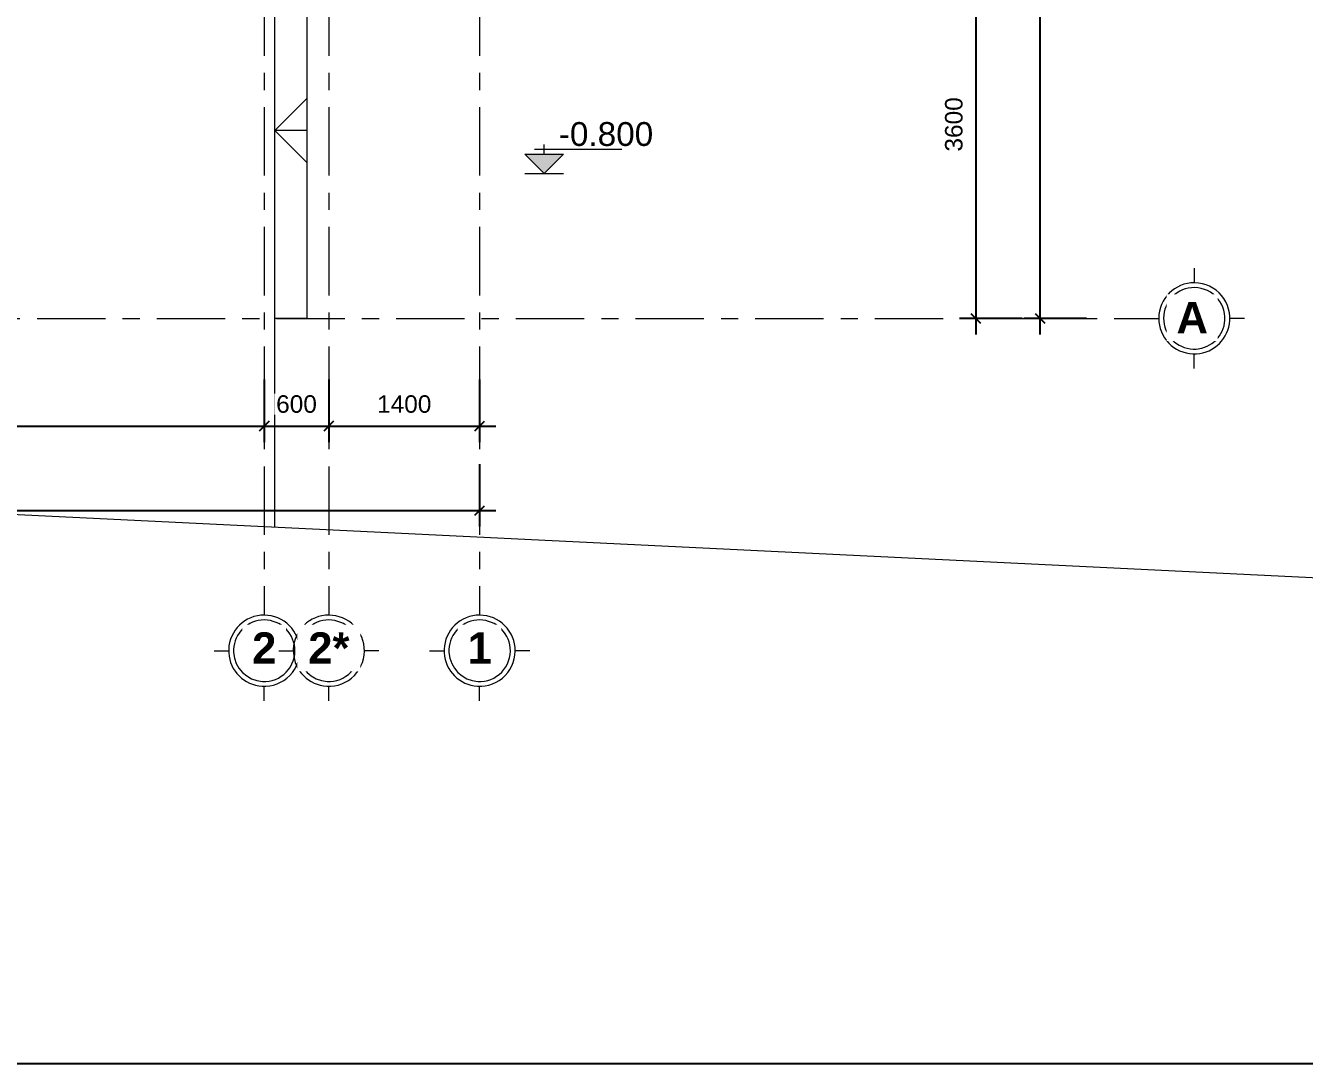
# Model space of a CAD drawing. Header units: millimetres. Extents: x 2164007 to 2324354, y -2513385 to -2308978.
# Drawn here: x 2225246 to 2237119, y -2402137 to -2392506 of the extents above; entities that cross this region are included whole.
import ezdxf

# ---------------------------------------------------------------- set-up
doc = ezdxf.new("R2010")
doc.units = ezdxf.units.MM
doc.linetypes.add('Grid Line', pattern=[22.225, 12.7, -3.175, 3.175, -3.175])
doc.linetypes.add('Overhead 1_16_', pattern=[2.579687, 1.5875, -0.992187])
doc.layers.add('5', color=5, linetype='Continuous')
for name, color, linetype, lineweight in [('A-ANNO-DIMS', 211, 'Continuous', 9), ('A-DETL-MEDM', 33, 'Continuous', 20), ('A-DETL-THIN', 151, 'Continuous', 9), ('A-FLOR', 8, 'Continuous', 13), ('G-ANNO-DIMS', 111, 'Continuous', 9), ('G-ANNO-TEXT', 231, 'Continuous', 9), ('S-GRID', 8, 'Continuous', 9), ('S-GRID-IDEN', 8, 'Continuous', 9), ('S-STRS', 8, 'Continuous', 9)]:
    doc.layers.add(name, color=color, linetype=linetype, lineweight=lineweight)
doc.styles.add('Arial_1', font='arial.ttf', dxfattribs={"height": 162.282934})
doc.styles.add('Arial_3', font='arial.ttf', dxfattribs={"height": 177.035928})
doc.styles.add('Arial_B', font='arialbd.ttf', dxfattribs={"height": 190.266788})
doc.dimstyles.new('Dim_dai_ca_vu', dxfattribs={"dimscale": 304.8, "dimtxt": 165, "dimasz": 0.292969, "dimexe": 0.492126, "dimexo": 0.0625, "dimgap": 0.393701, "dimtad": 1, "dimdec": 0, "dimzin": 0, "dimdsep": 46, "dimtxsty": 'Arial_1', "dimblk1": 'OBLIQUE', "dimblk2": 'OBLIQUE', "dimsah": 1, "dimcen": 0.09, "dimdle": 0.492126, "dimadec": 0, "dimazin": 0, "dimtfac": 1, "dimtdec": 4, "dimtix": 1, "dimtmove": 0, "dimatfit": 3, "dimfxl": 0.984252, "dimfxlon": 1, "dimtvp": 1, "dimtfill": 1, "dimtolj": 1, "dimtzin": 0, "dimarcsym": 2})

# ---------------------------------------------------------------- blocks, each defined once
blk = doc.blocks.new('Grid - Structural Grid-308830-TÂ_NG 1')
at = {"layer": 'S-GRID-IDEN'}
for p, q in [((0, 5.16875), (0, 3.66875)), ((-5.16875, 0), (-3.66875, 0)), ((5.16875, 0), (3.66875, 0)), ((0, -5.16875), (0, -3.66875))]:
    blk.add_line(p, q, dxfattribs=at)
at = {"layer": 'S-GRID-IDEN', "lineweight": 13}
for start, end in [(86.5905687, 185.4173466), (3.4094313, 86.5905687), (275.4173466, 3.4094313), (185.4173466, 275.4173466)]:
    blk.add_arc((0, 0), 3.66875, start, end, dxfattribs=at)
at = {"layer": 'S-GRID-IDEN'}
for start, end in [(86.5905687, 185.4173466), (3.4094313, 86.5905687), (275.4173466, 3.4094313), (185.4173466, 275.4173466)]:
    blk.add_arc((0, 0), 3.16875, start, end, dxfattribs=at)
blk = doc.blocks.new('Spot Elevations - M_Spot Elevation - Exterior Filled 2-332856-TÂ_NG 1')
at = {"layer": 'G-ANNO-DIMS'}
blk.add_hatch(color=256, dxfattribs=at).paths.add_polyline_path([(2, 2), (0, 0), (-2, 2)], flags=0)
for p, q in [((0, 2), (0, 3)), ((0, 0), (-2, 2)), ((-2, 2), (2, 2)), ((-1, 2.5), (8, 2.5)), ((2, 2), (0, 0)), ((-2, 0), (2, 0))]:
    blk.add_line(p, q, dxfattribs=at)
blk = doc.blocks.new('_Oblique')
at = {"color": 0, "linetype": 'ByBlock', "lineweight": -2}
blk.add_line((-0.5, -0.5), (0.5, 0.5), dxfattribs=at)
blk = doc.blocks.new('*D381')
at = {"layer": 'A-ANNO-DIMS', "color": 0, "lineweight": -2}
for p, q in [((2234067, -2391473), (2234067, -2395373)), ((2234498, -2391623), (2233917, -2391623)), ((2234498, -2395223), (2233917, -2395223))]:
    blk.add_line(p, q, dxfattribs=at)
at = {"layer": 'Defpoints', "color": 0}
for p in [(2234517, -2391623), (2234067, -2395223), (2234517, -2395223)]:
    blk.add_point(p, dxfattribs=at)
at = {"layer": 'A-ANNO-DIMS', "color": 0, "lineweight": -2, "xscale": 89.296875, "yscale": 89.296875, "zscale": 89.296875}
for p, rotation in [((2234067, -2391623), 90), ((2234067, -2395223), 270)]:
    blk.add_blockref('_Oblique', p, dxfattribs=dict(at, rotation=rotation))
at = {"layer": 'A-ANNO-DIMS', "color": 0, "insert": (2233864, -2393423), "char_height": 162.3, "attachment_point": 5, "rotation": 90, "style": 'Arial_1', "bg_fill": 3, "box_fill_scale": 1.1, "bg_fill_color": 256, "bg_fill_true_color": 13158600, "bg_fill_transparency": 3050200}
blk.add_mtext('\\A1;3600', dxfattribs=at)
blk = doc.blocks.new('*D382')
at = {"layer": 'A-ANNO-DIMS', "color": 0, "lineweight": -2}
for p, q in [((2234663, -2378973), (2234663, -2395373)), ((2235094, -2379123), (2234513, -2379123)), ((2235094, -2395223), (2234513, -2395223))]:
    blk.add_line(p, q, dxfattribs=at)
at = {"layer": 'Defpoints', "color": 0}
for p in [(2235113, -2379123), (2234663, -2395223), (2235113, -2395223)]:
    blk.add_point(p, dxfattribs=at)
at = {"layer": 'A-ANNO-DIMS', "color": 0, "lineweight": -2, "xscale": 89.296875, "yscale": 89.296875, "zscale": 89.296875}
for p, rotation in [((2234663, -2379123), 90), ((2234663, -2395223), 270)]:
    blk.add_blockref('_Oblique', p, dxfattribs=dict(at, rotation=rotation))
at = {"layer": 'A-ANNO-DIMS', "color": 0, "insert": (2234460, -2387173), "char_height": 162.3, "attachment_point": 5, "rotation": 90, "style": 'Arial_1', "bg_fill": 3, "box_fill_scale": 1.1, "bg_fill_color": 256, "bg_fill_true_color": 13158600, "bg_fill_transparency": 3050200}
blk.add_mtext('\\A1;16100', dxfattribs=at)
blk = doc.blocks.new('*D386')
at = {"layer": 'A-ANNO-DIMS', "color": 0, "lineweight": -2}
for p, q in [((2221761, -2395791), (2221761, -2396372)), ((2227461, -2395791), (2227461, -2396372)), ((2221611, -2396222), (2227611, -2396222))]:
    blk.add_line(p, q, dxfattribs=at)
at = {"layer": 'Defpoints', "color": 0}
for p in [(2221761, -2395772), (2227461, -2395772), (2227461, -2396222)]:
    blk.add_point(p, dxfattribs=at)
at = {"layer": 'A-ANNO-DIMS', "color": 0, "lineweight": -2, "xscale": 89.296875, "yscale": 89.296875, "zscale": 89.296875, "rotation": 180}
blk.add_blockref('_Oblique', (2221761, -2396222), dxfattribs=at)
at = {"layer": 'A-ANNO-DIMS', "color": 0, "lineweight": -2, "xscale": 89.296875, "yscale": 89.296875, "zscale": 89.296875}
blk.add_blockref('_Oblique', (2227461, -2396222), dxfattribs=at)
at = {"layer": 'A-ANNO-DIMS', "color": 0, "insert": (2224611, -2396019), "char_height": 162.3, "attachment_point": 5, "style": 'Arial_1', "bg_fill": 3, "box_fill_scale": 1.1, "bg_fill_color": 256, "bg_fill_true_color": 13158600, "bg_fill_transparency": 3050200}
blk.add_mtext('\\A1;5700', dxfattribs=at)
blk = doc.blocks.new('*D387')
at = {"layer": 'A-ANNO-DIMS', "color": 0, "lineweight": -2}
for p, q in [((2227461, -2395791), (2227461, -2396372)), ((2228061, -2395791), (2228061, -2396372)), ((2227311, -2396222), (2228211, -2396222))]:
    blk.add_line(p, q, dxfattribs=at)
at = {"layer": 'Defpoints', "color": 0}
for p in [(2227461, -2395772), (2228061, -2395772), (2228061, -2396222)]:
    blk.add_point(p, dxfattribs=at)
at = {"layer": 'A-ANNO-DIMS', "color": 0, "lineweight": -2, "xscale": 89.296875, "yscale": 89.296875, "zscale": 89.296875, "rotation": 180}
blk.add_blockref('_Oblique', (2227461, -2396222), dxfattribs=at)
at = {"layer": 'A-ANNO-DIMS', "color": 0, "lineweight": -2, "xscale": 89.296875, "yscale": 89.296875, "zscale": 89.296875}
blk.add_blockref('_Oblique', (2228061, -2396222), dxfattribs=at)
at = {"layer": 'A-ANNO-DIMS', "color": 0, "insert": (2227761, -2396019), "char_height": 162.3, "attachment_point": 5, "style": 'Arial_1', "bg_fill": 3, "box_fill_scale": 1.1, "bg_fill_color": 256, "bg_fill_true_color": 13158600, "bg_fill_transparency": 6631706}
blk.add_mtext('\\A1;600', dxfattribs=at)
blk = doc.blocks.new('*D388')
at = {"layer": 'A-ANNO-DIMS', "color": 0, "lineweight": -2}
for p, q in [((2228061, -2395791), (2228061, -2396372)), ((2229461, -2395791), (2229461, -2396372)), ((2227911, -2396222), (2229611, -2396222))]:
    blk.add_line(p, q, dxfattribs=at)
at = {"layer": 'Defpoints', "color": 0}
for p in [(2228061, -2395772), (2229461, -2395772), (2229461, -2396222)]:
    blk.add_point(p, dxfattribs=at)
at = {"layer": 'A-ANNO-DIMS', "color": 0, "lineweight": -2, "xscale": 89.296875, "yscale": 89.296875, "zscale": 89.296875, "rotation": 180}
blk.add_blockref('_Oblique', (2228061, -2396222), dxfattribs=at)
at = {"layer": 'A-ANNO-DIMS', "color": 0, "lineweight": -2, "xscale": 89.296875, "yscale": 89.296875, "zscale": 89.296875}
blk.add_blockref('_Oblique', (2229461, -2396222), dxfattribs=at)
at = {"layer": 'A-ANNO-DIMS', "color": 0, "insert": (2228761, -2396019), "char_height": 162.3, "attachment_point": 5, "style": 'Arial_1', "bg_fill": 3, "box_fill_scale": 1.1, "bg_fill_color": 256, "bg_fill_true_color": 13158600, "bg_fill_transparency": 0}
blk.add_mtext('\\A1;1400', dxfattribs=at)
blk = doc.blocks.new('*D389')
at = {"layer": 'A-ANNO-DIMS', "color": 0, "lineweight": -2}
for p, q in [((2208161, -2396575), (2208161, -2397156)), ((2229461, -2396575), (2229461, -2397156)), ((2208011, -2397006), (2229611, -2397006))]:
    blk.add_line(p, q, dxfattribs=at)
at = {"layer": 'Defpoints', "color": 0}
for p in [(2208161, -2396556), (2229461, -2396556), (2229461, -2397006)]:
    blk.add_point(p, dxfattribs=at)
at = {"layer": 'A-ANNO-DIMS', "color": 0, "lineweight": -2, "xscale": 89.296875, "yscale": 89.296875, "zscale": 89.296875, "rotation": 180}
blk.add_blockref('_Oblique', (2208161, -2397006), dxfattribs=at)
at = {"layer": 'A-ANNO-DIMS', "color": 0, "lineweight": -2, "xscale": 89.296875, "yscale": 89.296875, "zscale": 89.296875}
blk.add_blockref('_Oblique', (2229461, -2397006), dxfattribs=at)
at = {"layer": 'A-ANNO-DIMS', "color": 0, "insert": (2218811, -2396803), "char_height": 162.3, "attachment_point": 5, "style": 'Arial_1', "bg_fill": 3, "box_fill_scale": 1.1, "bg_fill_color": 256, "bg_fill_true_color": 13158600, "bg_fill_transparency": 12317612}
blk.add_mtext('\\A1;21300', dxfattribs=at)

msp = doc.modelspace()

# ---------------------------------------------------------------- linework, layer by layer
at = {"layer": 'A-DETL-MEDM'}
for q in [(2227861.2, -2393180.2), (2227861.2, -2393780.2)]:
    msp.add_line((2227561.2, -2393480.2), q, dxfattribs=at)
at = {"layer": 'A-DETL-THIN'}
msp.add_line((2227861.2, -2393480.2), (2227561.2, -2393480.2), dxfattribs=at)
at = {"layer": 'A-FLOR'}
for p, q in [((2227561.2, -2397158.4), (2227561.2, -2391737.7)), ((2205563.3, -2396084.2), (2242960.6, -2397910.4))]:
    msp.add_line(p, q, dxfattribs=at)
at = {"layer": 'S-GRID', "linetype": 'Grid Line', "ltscale": 50}
for p, q in [((2227461.2, -2376594.2), (2227461.2, -2397842.2)), ((2228061.2, -2376594.2), (2228061.2, -2397842.2)), ((2229461.2, -2376594.2), (2229461.2, -2397842.2)), ((2206461.2, -2395222.7), (2235631, -2395222.7))]:
    msp.add_line(p, q, dxfattribs=at)
at = {"layer": 'S-STRS'}
for p, q in [((2227561.2, -2395222.7), (2227561.2, -2391737.7)), ((2227861.2, -2395222.7), (2227861.2, -2391737.7)), ((2227861.2, -2395222.7), (2227561.2, -2395222.7))]:
    msp.add_line(p, q, dxfattribs=at)
at = {"layer": 'S-STRS', "linetype": 'Overhead 1_16_'}
msp.add_line((2227861.2, -2395222.7), (2227861.2, -2391737.7), dxfattribs=at)

# ---------------------------------------------------------------- block references
at = {"layer": 'G-ANNO-DIMS', "xscale": 90, "yscale": 90, "zscale": 89.99999999999996}
msp.add_blockref('Spot Elevations - M_Spot Elevation - Exterior Filled 2-332856-TÂ_NG 1', (2230060.1, -2393878.9), dxfattribs=at)
at = {"layer": 'S-GRID-IDEN', "xscale": 90, "yscale": 90, "zscale": 89.99999999999996}
for p, rotation in [((2236096.2, -2395222.7), 270), ((2227461.2, -2398307.4), 180), ((2229461.2, -2398307.4), 180)]:
    msp.add_blockref('Grid - Structural Grid-308830-TÂ_NG 1', p, dxfattribs=dict(at, rotation=rotation))

# ---------------------------------------------------------------- texts
at = {"layer": 'G-ANNO-DIMS', "insert": (2230196.3, -2393401.5), "char_height": 221.29, "width": 1044.9, "attachment_point": 1, "line_spacing_factor": 0.938532, "style": 'Arial_3'}
msp.add_mtext('-0.800', dxfattribs=at)
at = {"layer": 'G-ANNO-TEXT', "color": 7, "insert": (2213060.3, -2399536), "char_height": 562.089, "width": 13345.668, "attachment_point": 1, "line_spacing_factor": 0.938532, "style": 'Arial_1', "bg_fill": 3, "box_fill_scale": 1.25, "bg_fill_color": 0, "bg_fill_transparency": 0}
msp.add_mtext('MẶT BẰNG BỐ TRÍ NT TẦNG 1', dxfattribs=at)

# ---------------------------------------------------------------- next in the draw order: texts
at = {"layer": 'S-GRID-IDEN', "char_height": 289.967, "attachment_point": 2, "line_spacing_factor": 0.938532, "style": 'Arial_B', "bg_fill": 3, "box_fill_scale": 1.25, "bg_fill_color": 0, "bg_fill_transparency": 0}
for s, insert, width in [('\\fArial|b1|i0|c163|p34|;A', (2236077.1, -2395070.9), 329.184), ('\\fArial|b1|i0|c163|p34|;2', (2227461.3, -2398136.7), 260.604), ('\\fArial|b1|i0|c163|p34|;1', (2229461.3, -2398136.7), 260.604)]:
    msp.add_mtext(s, dxfattribs=dict(at, insert=insert, width=width))

# ---------------------------------------------------------------- next in the draw order: dimensions: what is measured, and where the dimension line sits
at = {"layer": 'A-ANNO-DIMS'}
dim = msp.add_linear_dim(base=(2234067.1, -2395222.7), p1=(2234517.1, -2391622.7), p2=(2234517.1, -2395222.7), angle=90, dimstyle='Dim_dai_ca_vu', override={"dimpost": '<>', "dimfxl": 3600}, dxfattribs=at)
dim.commit()
dim.dimension.update_dxf_attribs({"geometry": '*D381', "text_midpoint": (2233864.2, -2393422.7)})
for base, p1, p2, override, picture, middle in [((2227461.2, -2396221.6), (2221761.2, -2395771.6), (2227461.2, -2395771.6), {"dimpost": '<>', "dimfxl": 5700}, '*D386', (2224611.2, -2396018.7)), ((2229461.2, -2397005.9), (2208161.2, -2396555.9), (2229461.2, -2396555.9), {"dimpost": '<>', "dimfxl": 21300}, '*D389', (2218811.2, -2396802.9))]:
    dim = msp.add_linear_dim(base=base, p1=p1, p2=p2, dimstyle='Dim_dai_ca_vu', override=override, dxfattribs=at)
    dim.commit()
    dim.dimension.update_dxf_attribs({"geometry": picture, "text_midpoint": middle})

# ---------------------------------------------------------------- next in the draw order: block references
at = {"layer": 'S-GRID-IDEN', "xscale": 90, "yscale": 90, "zscale": 89.99999999999996, "rotation": 180}
msp.add_blockref('Grid - Structural Grid-308830-TÂ_NG 1', (2228061.2, -2398307.4), dxfattribs=at)

# ---------------------------------------------------------------- next in the draw order: dimensions: what is measured, and where the dimension line sits
at = {"layer": 'A-ANNO-DIMS'}
dim = msp.add_linear_dim(base=(2234663.4, -2395222.7), p1=(2235113.4, -2379122.7), p2=(2235113.4, -2395222.7), angle=90, dimstyle='Dim_dai_ca_vu', override={"dimpost": '<>', "dimfxl": 16100}, dxfattribs=at)
dim.commit()
dim.dimension.update_dxf_attribs({"geometry": '*D382', "text_midpoint": (2234460.5, -2387172.7)})
dim = msp.add_linear_dim(base=(2228061.2, -2396221.6), p1=(2227461.2, -2395771.6), p2=(2228061.2, -2395771.6), dimstyle='Dim_dai_ca_vu', override={"dimpost": '<>', "dimfxl": 600}, dxfattribs=at)
dim.commit()
dim.dimension.update_dxf_attribs({"geometry": '*D387', "text_midpoint": (2227761.2, -2396018.7)})

# ---------------------------------------------------------------- next in the draw order: texts
at = {"layer": 'S-GRID-IDEN', "insert": (2228061.3, -2398136.7), "char_height": 289.97, "width": 442.341, "attachment_point": 2, "line_spacing_factor": 0.938532, "style": 'Arial_B', "bg_fill": 3, "box_fill_scale": 1.25, "bg_fill_color": 0, "bg_fill_transparency": 0}
msp.add_mtext('2*', dxfattribs=at)

# ---------------------------------------------------------------- next in the draw order: dimensions: what is measured, and where the dimension line sits
at = {"layer": 'A-ANNO-DIMS'}
dim = msp.add_linear_dim(base=(2229461.2, -2396221.6), p1=(2228061.2, -2395771.6), p2=(2229461.2, -2395771.6), dimstyle='Dim_dai_ca_vu', override={"dimpost": '<>', "dimfxl": 1400}, dxfattribs=at)
dim.commit()
dim.dimension.update_dxf_attribs({"geometry": '*D388', "text_midpoint": (2228761.2, -2396018.7)})

# ---------------------------------------------------------------- next in the draw order: linework, layer by layer
at = {"layer": '5'}
msp.add_lwpolyline([(2202264, -2402137.3), (2242960.6, -2402137.3), (2242960.6, -2373359), (2202264, -2373359)], close=True, dxfattribs=at)

doc.saveas('drawing.dxf')
